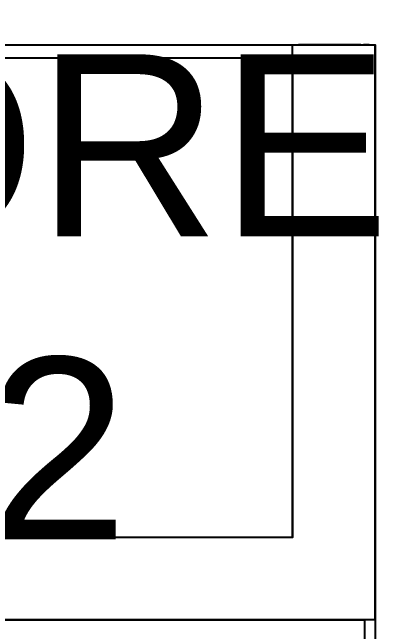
# Model space of a CAD drawing. Extents: x 15525 to 50715, y -3252 to 56414.
# Drawn here: x 39199 to 39833, y 22479 to 23516 of the extents above; entities that cross this region are included whole.
import ezdxf

# ---------------------------------------------------------------- set-up
doc = ezdxf.new("R2010")
doc.units = 0
doc.header["$MEASUREMENT"] = 0
for name, color, linetype in [('A-Wall__Brick', 7, 'CONTINUOUS'), ('RM$', 7, 'CONTINUOUS'), ('RM$TXT', 4, 'CONTINUOUS')]:
    doc.layers.add(name, color=color, linetype=linetype)
doc.styles.add('Arial', font='arial.ttf')

msp = doc.modelspace()

# ---------------------------------------------------------------- linework, layer by layer
at = {"layer": 'A-Wall__Brick'}
for p, q in [((39668.6, 23462.1), (39678.6, 23462.1)), ((39668.6, 22636.1), (39668.6, 23462.1)), ((39782.6, 23462.1), (39678.6, 23462.1)), ((39796.6, 23462.1), (39787.6, 23462.1)), ((39796.6, 23462.1), (39806.6, 23462.1)), ((39806.6, 22498.1), (39806.6, 23462.1)), ((39668.6, 22636.1), (38526.6, 22636.1)), ((39806.6, 22498.1), (38388.6, 22498.1))]:
    msp.add_line(p, q, dxfattribs=at)
at = {"layer": 'RM$', "flags": 128}
msp.add_lwpolyline([(36266.1, 25118.1), (36266.1, 23462.1), (39806.6, 23462.1), (39806.6, 14928.2), (41764.6, 14928.2), (41764.6, 29051.1)], dxfattribs=at)
at = {"layer": 'RM$'}
msp.add_lwpolyline([(38526.6, 23440.1), (39668.6, 23440.1), (39668.6, 22636.1), (38526.6, 22636.1)], close=True, dxfattribs=at)
at = {"layer": 'RM$', "flags": 128}
msp.add_lwpolyline([(33298.6, 23328.1), (38388.6, 23328.1), (38388.6, 22498.1), (39788.8, 22498.1), (39788.8, 20610.1), (39315.6, 20610.1), (39315.6, 19785.1), (33111.6, 19785.1), (33111.6, 20610.1), (32620.1, 20610.1), (32620.1, 19785.1), (31583.5, 19785.1), (31583.5, 23428.8), (32620.1, 23428.8), (32620.1, 22508.6), (33298.6, 22508.6)], close=True, dxfattribs=at)

# ---------------------------------------------------------------- texts
at = {"layer": 'RM$TXT', "insert": (39097.6, 21612.5), "char_height": 304.8, "attachment_point": 8, "style": 'Arial'}
msp.add_mtext('353C^M^JSTORES^M^JSTORE^M^J.92^M^J55-PVC (IND ENG)^M^J558-BIO INNOVATN HUB^M^J', dxfattribs=at)

doc.saveas('drawing.dxf')
